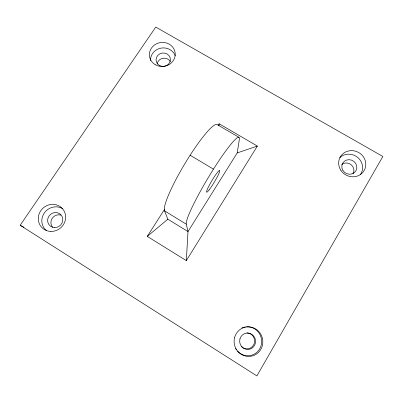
<?xml version="1.0" encoding="UTF-8"?>
<svg xmlns="http://www.w3.org/2000/svg" width="403" height="403" viewBox="0 0 403 403"><rect width="100%" height="100%" fill="white"/><g stroke="black" fill="none" stroke-linecap="round" stroke-linejoin="round"><path stroke-width="0.6" d="M164.489 209.429L147.276 236.395L186.332 260.61L188 231.564L186.282 224.164A50.959 5.667 -59.1 0 1 213.061 169.809A50.959 5.667 -59.1 0 1 239.317 139.69L237.206 152.928L188 231.564L167.839 219.207L164.54 210.865A50.702 7.632 -59.1 0 1 186.226 161.432A50.702 7.632 -59.1 0 1 217.202 124.603L239.024 137.352M218.98 125.66L219.177 123.792L257.356 146.077L186.332 260.61M218.164 125.373L219.177 123.792M20.15 225.257L155.76 27.087L382.85 156.475L256.887 375.913L20.15 225.257L23.989 227.277M147.276 236.395L167.839 219.207M237.206 152.928L257.356 146.077M190.105 155.236L213.479 169.144M164.54 210.865L186.282 224.164M341.689 164.515A7.471 7.053 27.7 0 1 351.164 164.762A7.471 7.053 27.7 0 1 353.018 173.834M157.13 64.022A7.058 6.584 -7.6 0 1 162.883 58.304A7.058 6.584 -7.6 0 1 170.358 61.604M52.667 227.237A7.602 7.214 -39.9 0 1 52.214 218.31A7.602 7.214 -39.9 0 1 60.828 215.106M246.928 332.858A8.045 7.783 76.1 0 1 253.981 344.187A8.045 7.783 76.1 0 1 241.221 346.384M246.591 326.823A14.508 14.029 75.9 0 1 260.756 346.656A14.508 14.029 75.9 0 1 237.518 351.174M236.485 349.925A14.508 14.029 75.9 0 1 235.589 348.56M241.876 327.971A14.508 14.029 75.9 0 1 243.598 327.342M244.183 327.186A14.508 14.029 75.9 0 1 245.377 326.949M46.637 230.738A13.697 12.977 -39.7 0 1 44.526 212.663A13.697 12.977 -39.7 0 1 62.808 208.769M150.566 60.631A12.694 11.823 -7.5 0 1 160.802 48.159A12.694 11.823 -7.5 0 1 175.234 55.715M339.754 157.654A13.45 12.679 27.5 0 1 357.642 157.377A13.45 12.679 27.5 0 1 360.408 174.61M340.661 170.016A13.732 12.926 27.2 0 0 364.156 170.524A13.732 12.926 27.2 0 0 351.864 150.626A13.732 12.926 27.2 0 0 340.661 170.016M155.407 64.772A12.946 12.035 -7.5 0 0 175.224 54.697A12.946 12.035 -7.5 0 0 156.273 43.907A12.946 12.035 -7.5 0 0 155.407 64.772M50.904 231.428A13.989 13.234 -39.4 0 0 64.319 211.389A13.989 13.234 -39.4 0 0 40.673 210.85A13.989 13.234 -39.4 0 0 50.904 231.428M234.632 337.402A14.83 14.337 75.8 0 0 252.006 356.04A14.83 14.337 75.8 0 0 258.741 331.473A14.83 14.337 75.8 0 0 234.632 337.402M342.893 170.449A7.622 7.183 27.5 0 0 355.935 170.756A7.622 7.183 27.5 0 0 349.144 159.684A7.622 7.183 27.5 0 0 342.893 170.449M159.387 65.432A7.194 6.7 -7.5 0 0 170.409 59.846A7.194 6.7 -7.5 0 0 159.885 53.816A7.194 6.7 -7.5 0 0 159.387 65.432M54.627 227.574A7.763 7.355 -39.6 0 0 62.077 216.461A7.763 7.355 -39.6 0 0 48.954 216.134A7.763 7.355 -39.6 0 0 54.627 227.574M239.956 338.878A8.221 7.949 75.9 0 0 249.583 349.215A8.221 7.949 75.9 0 0 253.326 335.598A8.221 7.949 75.9 0 0 239.956 338.878M209.681 189.148A12.7 1.411 -59.1 0 0 219.791 170.791A12.7 1.411 -59.1 0 0 210.018 183.934A12.7 1.411 -59.1 0 0 209.681 189.148"/></g></svg>
